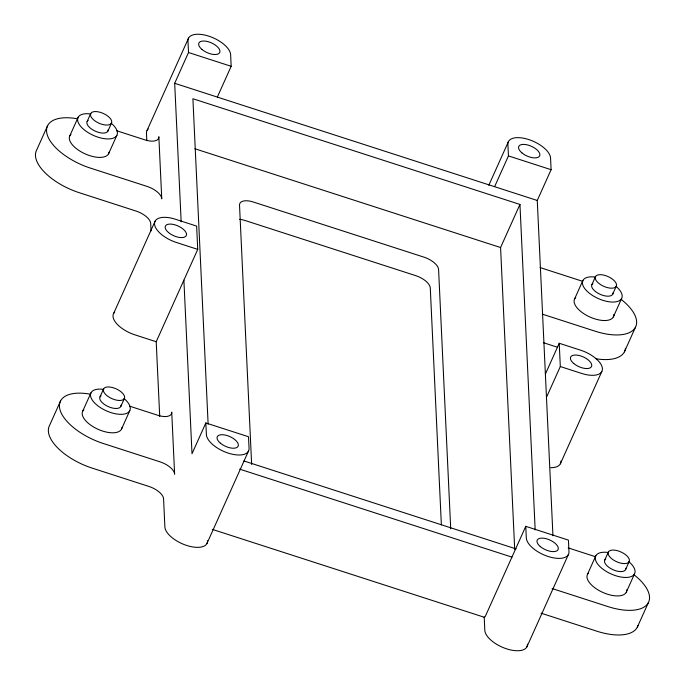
<?xml version="1.0" encoding="UTF-8"?>
<svg xmlns="http://www.w3.org/2000/svg" width="685" height="685" viewBox="0 0 685 685"><rect width="100%" height="100%" fill="white"/><g stroke="black" fill="none" stroke-linecap="round" stroke-linejoin="round"><path stroke-width="1.03" d="M47.719 125.449L36.647 150.075A45.784 21.355 24.2 0 0 79.229 192.69L136.101 211.074A15.258 7.115 24.2 0 1 150.683 223.421L151.034 230.896M69.844 135.767L78.15 117.289M87.132 121.485L90.728 113.479M107.879 131.152L111.475 123.146A11.448 5.334 24.2 0 0 98.083 111.801A11.448 5.334 24.2 0 0 93.759 119.986A11.448 5.334 24.2 0 0 111.475 123.146M108.564 153.817L116.87 135.339M147.052 130.458L188.555 38.103M181.165 221.863L174.684 83.305L188.512 52.514L187.973 40.877A22.896 10.677 24.2 0 1 208.754 36.134A22.896 10.677 24.2 0 1 230.631 54.663L231.17 66.299L217.333 97.09M60.605 400.853L49.534 425.479A45.784 21.355 24.2 0 0 92.107 468.095L148.987 486.47A15.258 7.115 24.2 0 1 163.569 498.826L164.88 526.945A22.896 10.677 24.2 0 0 186.757 545.474A22.896 10.677 24.2 0 0 207.538 540.73M113.599 313.533L155.11 221.169M82.731 411.163L91.028 392.693M100.019 396.88L103.615 388.883M120.757 406.556L124.362 398.55A11.448 5.334 24.2 0 0 110.961 387.205A11.448 5.334 24.2 0 0 106.637 395.391A11.448 5.334 24.2 0 0 124.362 398.55M159.716 416.471L156.214 341.729L197.725 249.374L196.638 226.101L175.309 219.209A22.896 10.677 24.2 0 0 154.527 223.952A22.896 10.677 24.2 0 0 176.396 242.481L197.725 249.374M121.45 429.212L129.748 410.743M205.843 422.953L206.39 434.59A22.896 10.677 24.2 0 0 228.259 453.119A22.896 10.677 24.2 0 0 249.049 448.375L248.501 436.739L205.843 422.953L192.005 453.735L183.888 280.156M206.956 543.505L248.458 451.15M488.825 185.241L508.484 141.495M494.604 186.688L508.441 155.906L507.902 144.27A22.896 10.677 24.2 0 1 528.683 139.526A22.896 10.677 24.2 0 1 550.56 158.055L551.1 169.692L537.263 200.474L552.949 535.764M514.7 549.49L500.572 247.533L519.949 204.43L192.905 98.743L208.129 424.195M574.621 298.883L582.918 280.413M545.388 374.053L559.225 343.271L580.546 350.163A22.896 10.677 24.2 0 1 602.423 368.693A22.896 10.677 24.2 0 1 581.642 373.436L560.313 366.543L559.225 343.271M591.908 284.6L595.505 276.603M546.476 397.326L560.313 366.543M612.655 294.276L616.252 286.27A11.448 5.334 24.2 0 0 602.86 274.925A11.448 5.334 24.2 0 0 598.527 283.111A11.448 5.334 24.2 0 0 616.252 286.27M613.34 316.932L621.637 298.463M525.772 526.337L526.32 537.973A22.896 10.677 24.2 0 0 548.188 556.503A22.896 10.677 24.2 0 0 568.978 551.759L568.43 540.122L525.772 526.337L485.648 615.618A3.819 0.779 -72.1 0 1 484.218 617.074L484.809 630.337A22.896 10.677 24.2 0 0 506.686 648.866A22.896 10.677 24.2 0 0 527.467 644.123M560.33 463.831L601.841 371.467M624.395 351.876L635.466 327.25M526.885 646.897L568.387 554.542M587.507 574.287L595.804 555.818M604.795 560.005L608.391 551.999M625.533 569.672L629.13 561.674A11.448 5.334 24.2 0 0 615.738 550.32A11.448 5.334 24.2 0 0 611.414 558.515A11.448 5.334 24.2 0 0 629.13 561.674M626.227 592.337L634.524 573.867M637.281 627.28L648.352 602.654M188.512 52.514L231.17 66.299M508.441 155.906L551.1 169.692M174.684 83.305L537.263 200.474M194.865 148.739L500.572 247.533M116.553 130.707L144.989 139.894A15.258 7.115 24.2 0 0 158.851 136.735L161.754 198.796A15.258 7.115 24.2 0 0 147.172 186.44L90.292 168.065A45.784 21.355 24.2 0 1 47.051 134.157A45.784 21.355 24.2 0 1 77.114 118.745M540.08 267.57L582.738 281.355M542.255 314.115L595.068 331.18A45.784 21.355 24.2 0 0 634.327 328.963A45.784 21.355 24.2 0 0 621.098 299.354M543.376 342.68L557.59 347.278M156.214 341.729L134.885 334.837A22.896 10.677 24.2 0 1 114.789 312.035M129.439 406.111L157.875 415.298A15.258 7.115 24.2 0 0 171.73 412.13L174.632 474.2A15.258 7.115 24.2 0 0 160.05 461.844L103.178 443.46A45.784 21.355 24.2 0 1 59.938 409.561A45.784 21.355 24.2 0 1 89.992 394.14M568.199 547.897L595.616 556.759M243.86 460.945L516.053 548.908M239.741 469.165L511.935 557.128M552.093 588.535L607.955 606.585A45.784 21.355 24.2 0 0 647.214 604.367A45.784 21.355 24.2 0 0 633.985 574.758M541.022 613.161L596.883 631.21A45.784 21.355 24.2 0 0 637.992 625.559M212.264 529.359L484.458 617.313M519.949 204.43L535.165 529.865M450.713 528.82L438.588 269.522A15.258 7.115 24.2 0 0 424.006 257.166L253.373 202.024A15.258 7.115 24.2 0 0 239.519 205.192L251.652 464.49M441.363 524.881L430.283 287.991A15.258 7.115 24.2 0 0 415.701 275.635L245.076 220.501A15.258 7.115 24.2 0 0 239.656 219.328M146.813 140.648L146.462 133.241A22.896 10.677 24.2 0 1 148.234 128.968M124.105 398.584A21.363 9.967 24.2 0 1 122.504 414.288A21.363 9.967 24.2 0 1 92.877 400.913A21.363 9.967 24.2 0 1 103.76 389.405M121.964 427.543A21.363 9.967 24.2 0 1 97.424 429.015A21.363 9.967 24.2 0 1 83.835 409.767M613.888 314.346A21.363 9.967 24.2 0 1 590.162 317.121A21.363 9.967 24.2 0 1 575.725 297.487M615.995 286.304A21.363 9.967 24.2 0 1 614.394 302.008A21.363 9.967 24.2 0 1 584.776 288.633A21.363 9.967 24.2 0 1 595.65 277.125M612.947 292.889A11.448 5.334 24.2 0 1 599.786 294.165A11.448 5.334 24.2 0 1 592.91 283.547M560.912 461.048A22.896 10.677 24.2 0 1 550.723 467.684M625.499 348.297A45.784 21.355 24.2 0 1 596.061 358.769M108.17 129.765A11.448 5.334 24.2 0 1 95.009 131.049A11.448 5.334 24.2 0 1 88.134 120.423M111.227 123.189A21.363 9.967 24.2 0 1 109.617 138.884A21.363 9.967 24.2 0 1 79.999 125.518A21.363 9.967 24.2 0 1 90.874 114.001M109.078 152.138A21.363 9.967 24.2 0 1 84.546 153.611A21.363 9.967 24.2 0 1 70.949 134.363M626.766 589.742A21.363 9.967 24.2 0 1 603.048 592.525A21.363 9.967 24.2 0 1 588.612 572.891M121.057 405.16A11.448 5.334 24.2 0 1 107.896 406.445A11.448 5.334 24.2 0 1 101.02 395.827M628.881 561.709A21.363 9.967 24.2 0 1 627.272 577.412A21.363 9.967 24.2 0 1 597.654 564.038A21.363 9.967 24.2 0 1 608.537 552.521M625.833 568.285A11.448 5.334 24.2 0 1 612.664 569.569A11.448 5.334 24.2 0 1 605.797 558.943M201.955 49.448A11.448 5.334 24.2 0 0 219.671 52.608A11.448 5.334 24.2 0 0 206.279 41.263A11.448 5.334 24.2 0 0 201.955 49.448M168.501 232.523A11.448 5.334 24.2 0 0 186.226 235.674A11.448 5.334 24.2 0 0 172.826 224.329A11.448 5.334 24.2 0 0 168.501 232.523M573.747 363.478A11.448 5.334 24.2 0 0 591.463 366.638A11.448 5.334 24.2 0 0 578.072 355.284A11.448 5.334 24.2 0 0 573.747 363.478M220.373 443.161A11.448 5.334 24.2 0 0 238.089 446.312A11.448 5.334 24.2 0 0 224.697 434.966A11.448 5.334 24.2 0 0 220.373 443.161M521.876 152.841A11.448 5.334 24.2 0 0 539.6 155.992A11.448 5.334 24.2 0 0 526.208 144.646A11.448 5.334 24.2 0 0 521.876 152.841M540.294 546.544A11.448 5.334 24.2 0 0 558.018 549.704A11.448 5.334 24.2 0 0 544.626 538.359A11.448 5.334 24.2 0 0 540.294 546.544"/></g></svg>
